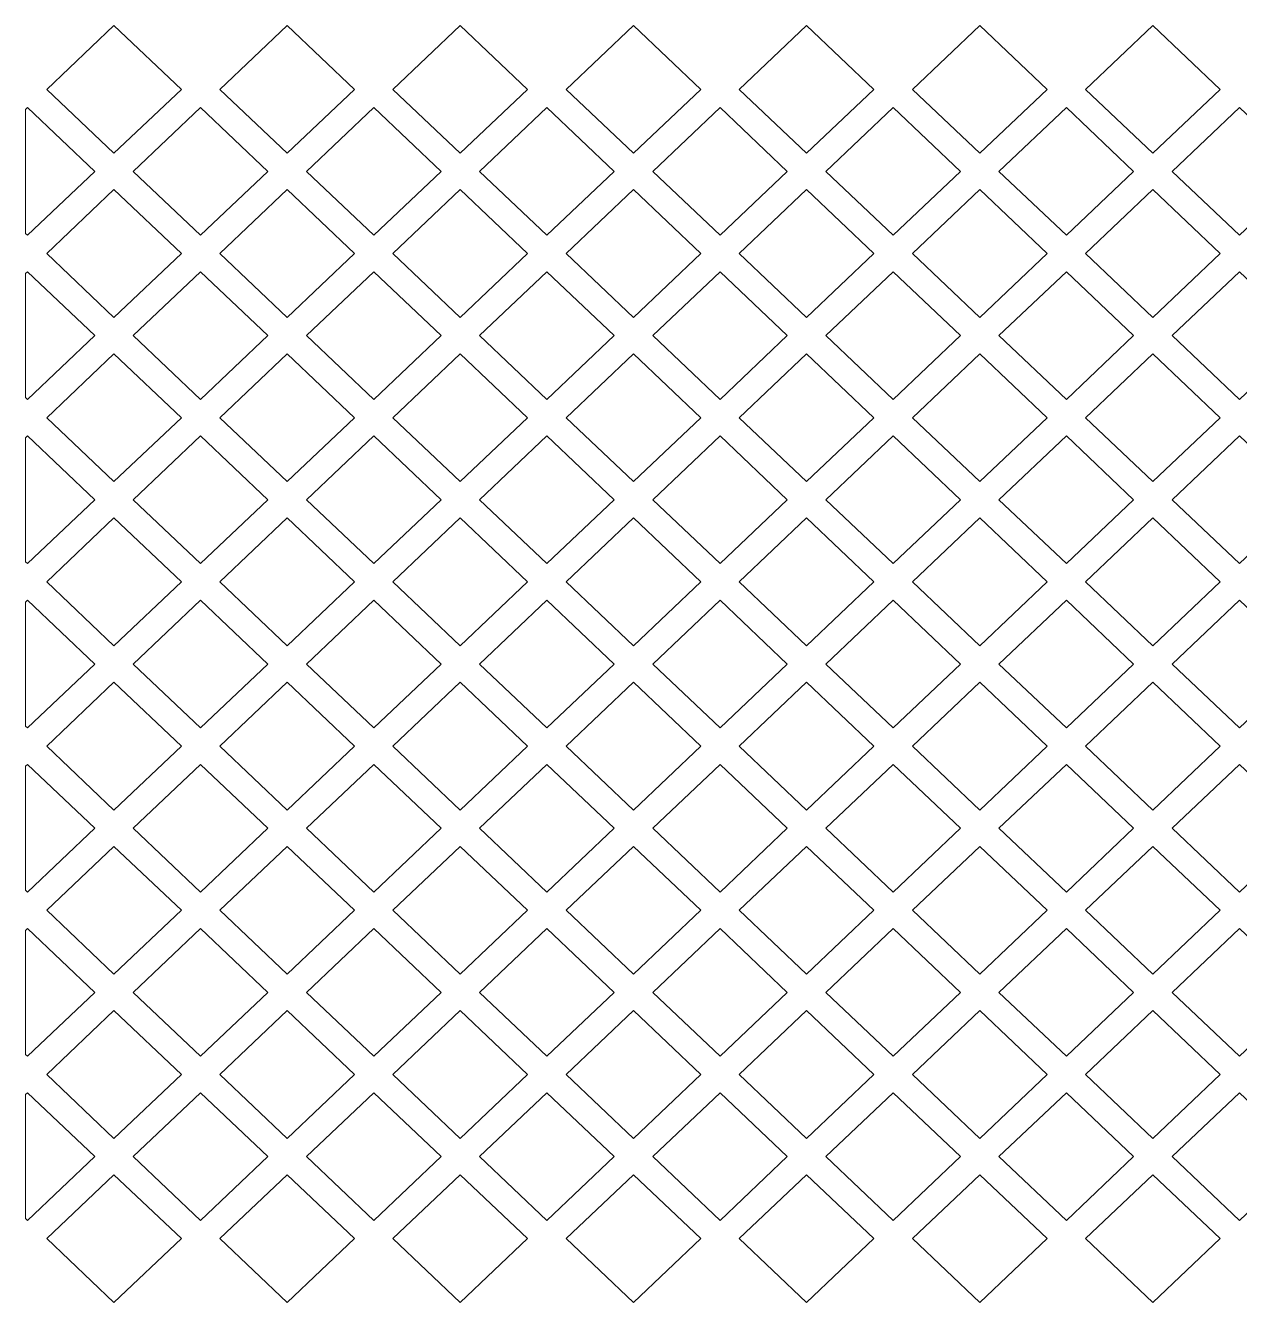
# Model space of a CAD drawing. Header units: millimetres. Extents: x -1200 to 1200, y -590 to 590.
# Drawn here: x -1200 to -78, y -590 to 590 of the extents above; entities that cross this region are included whole.
import ezdxf

# ---------------------------------------------------------------- set-up
doc = ezdxf.new("R2010")
doc.units = ezdxf.units.MM
doc.header["$MEASUREMENT"] = 0
doc.layers.add('Layer 1', color=7, linetype='Continuous')

msp = doc.modelspace()

# ---------------------------------------------------------------- linework, layer by layer
at = {"layer": 'Layer 1', "color": 250, "lineweight": 20}
for points, knots in [([(-1056.0213, 530.9659), (-1056.0213, 530.9659), (-1118.2781, 589.9734), (-1118.2781, 589.9734), (-1118.2781, 589.9734), (-1180.4905, 530.9659), (-1180.4905, 530.9659), (-1180.4905, 530.9659), (-1118.2781, 472.0331), (-1118.2781, 472.0331), (-1118.2781, 472.0331), (-1056.0213, 530.9659), (-1056.0213, 530.9659)], [0, 0, 0, 0, 0.25, 0.25, 0.25, 0.5, 0.5, 0.5, 0.75, 0.75, 0.75, 1, 1, 1, 1]), ([(-895.9894, 530.9659), (-895.9894, 530.9659), (-958.2018, 589.9734), (-958.2018, 589.9734), (-958.2018, 589.9734), (-1020.4586, 530.9659), (-1020.4586, 530.9659), (-1020.4586, 530.9659), (-958.2018, 472.0331), (-958.2018, 472.0331), (-958.2018, 472.0331), (-895.9894, 530.9659), (-895.9894, 530.9659)], [0, 0, 0, 0, 0.25, 0.25, 0.25, 0.5, 0.5, 0.5, 0.75, 0.75, 0.75, 1, 1, 1, 1]), ([(-735.9574, 530.9659), (-735.9574, 530.9659), (-798.1699, 472.0331), (-798.1699, 472.0331), (-798.1699, 472.0331), (-860.4268, 530.9659), (-860.4268, 530.9659), (-860.4268, 530.9659), (-798.1699, 589.9734), (-798.1699, 589.9734), (-798.1699, 589.9734), (-735.9574, 530.9659), (-735.9574, 530.9659)], [0, 0, 0, 0, 0.25, 0.25, 0.25, 0.5, 0.5, 0.5, 0.75, 0.75, 0.75, 1, 1, 1, 1]), ([(-575.8812, 530.9659), (-575.8812, 530.9659), (-638.138, 472.0331), (-638.138, 472.0331), (-638.138, 472.0331), (-700.3505, 530.9659), (-700.3505, 530.9659), (-700.3505, 530.9659), (-638.138, 589.9734), (-638.138, 589.9734), (-638.138, 589.9734), (-575.8812, 530.9659), (-575.8812, 530.9659)], [0, 0, 0, 0, 0.25, 0.25, 0.25, 0.5, 0.5, 0.5, 0.75, 0.75, 0.75, 1, 1, 1, 1]), ([(-415.8492, 530.9659), (-415.8492, 530.9659), (-478.0617, 589.9734), (-478.0617, 589.9734), (-478.0617, 589.9734), (-540.3186, 530.9659), (-540.3186, 530.9659), (-540.3186, 530.9659), (-478.0617, 472.0331), (-478.0617, 472.0331), (-478.0617, 472.0331), (-415.8492, 530.9659), (-415.8492, 530.9659)], [0, 0, 0, 0, 0.25, 0.25, 0.25, 0.5, 0.5, 0.5, 0.75, 0.75, 0.75, 1, 1, 1, 1]), ([(-255.8173, 530.9659), (-255.8173, 530.9659), (-318.0299, 589.9734), (-318.0299, 589.9734), (-318.0299, 589.9734), (-380.2866, 530.9659), (-380.2866, 530.9659), (-380.2866, 530.9659), (-318.0299, 472.0331), (-318.0299, 472.0331), (-318.0299, 472.0331), (-255.8173, 530.9659), (-255.8173, 530.9659)], [0, 0, 0, 0, 0.25, 0.25, 0.25, 0.5, 0.5, 0.5, 0.75, 0.75, 0.75, 1, 1, 1, 1]), ([(-95.741, 530.9659), (-95.741, 530.9659), (-157.9978, 472.0331), (-157.9978, 472.0331), (-157.9978, 472.0331), (-220.2103, 530.9659), (-220.2103, 530.9659), (-220.2103, 530.9659), (-157.9978, 589.9734), (-157.9978, 589.9734), (-157.9978, 589.9734), (-95.741, 530.9659), (-95.741, 530.9659)], [0, 0, 0, 0, 0.25, 0.25, 0.25, 0.5, 0.5, 0.5, 0.75, 0.75, 0.75, 1, 1, 1, 1]), ([(-1200.05, 397.8496), (-1200.05, 397.8496), (-1200.05, 512.4234), (-1200.05, 512.4234), (-1200.05, 512.4234), (-1198.2719, 514.1066), (-1198.2719, 514.1066), (-1198.2719, 514.1066), (-1136.0595, 455.1738), (-1136.0595, 455.1738), (-1136.0595, 455.1738), (-1198.2719, 396.1663), (-1198.2719, 396.1663), (-1198.2719, 396.1663), (-1200.05, 397.8496), (-1200.05, 397.8496)], [0, 0, 0, 0, 0.2, 0.2, 0.2, 0.4, 0.4, 0.4, 0.6, 0.6, 0.6, 0.8, 0.8, 0.8, 1, 1, 1, 1]), ([(-975.9832, 455.1738), (-975.9832, 455.1738), (-1038.2399, 514.1066), (-1038.2399, 514.1066), (-1038.2399, 514.1066), (-1100.4968, 455.1738), (-1100.4968, 455.1738), (-1100.4968, 455.1738), (-1038.2399, 396.1663), (-1038.2399, 396.1663), (-1038.2399, 396.1663), (-975.9832, 455.1738), (-975.9832, 455.1738)], [0, 0, 0, 0, 0.25, 0.25, 0.25, 0.5, 0.5, 0.5, 0.75, 0.75, 0.75, 1, 1, 1, 1]), ([(-815.9512, 455.1738), (-815.9512, 455.1738), (-878.208, 396.1663), (-878.208, 396.1663), (-878.208, 396.1663), (-940.4205, 455.1738), (-940.4205, 455.1738), (-940.4205, 455.1738), (-878.208, 514.1066), (-878.208, 514.1066), (-878.208, 514.1066), (-815.9512, 455.1738), (-815.9512, 455.1738)], [0, 0, 0, 0, 0.25, 0.25, 0.25, 0.5, 0.5, 0.5, 0.75, 0.75, 0.75, 1, 1, 1, 1]), ([(-655.9192, 455.1738), (-655.9192, 455.1738), (-718.1317, 396.1663), (-718.1317, 396.1663), (-718.1317, 396.1663), (-780.3886, 455.1738), (-780.3886, 455.1738), (-780.3886, 455.1738), (-718.1317, 514.1066), (-718.1317, 514.1066), (-718.1317, 514.1066), (-655.9192, 455.1738), (-655.9192, 455.1738)], [0, 0, 0, 0, 0.25, 0.25, 0.25, 0.5, 0.5, 0.5, 0.75, 0.75, 0.75, 1, 1, 1, 1]), ([(-495.8874, 455.1738), (-495.8874, 455.1738), (-558.0999, 514.1066), (-558.0999, 514.1066), (-558.0999, 514.1066), (-620.3567, 455.1738), (-620.3567, 455.1738), (-620.3567, 455.1738), (-558.0999, 396.1663), (-558.0999, 396.1663), (-558.0999, 396.1663), (-495.8874, 455.1738), (-495.8874, 455.1738)], [0, 0, 0, 0, 0.25, 0.25, 0.25, 0.5, 0.5, 0.5, 0.75, 0.75, 0.75, 1, 1, 1, 1]), ([(-335.8111, 455.1738), (-335.8111, 455.1738), (-398.0679, 514.1066), (-398.0679, 514.1066), (-398.0679, 514.1066), (-460.2804, 455.1738), (-460.2804, 455.1738), (-460.2804, 455.1738), (-398.0679, 396.1663), (-398.0679, 396.1663), (-398.0679, 396.1663), (-335.8111, 455.1738), (-335.8111, 455.1738)], [0, 0, 0, 0, 0.25, 0.25, 0.25, 0.5, 0.5, 0.5, 0.75, 0.75, 0.75, 1, 1, 1, 1]), ([(-175.7792, 455.1738), (-175.7792, 455.1738), (-237.9917, 514.1066), (-237.9917, 514.1066), (-237.9917, 514.1066), (-300.2485, 455.1738), (-300.2485, 455.1738), (-300.2485, 455.1738), (-237.9917, 396.1663), (-237.9917, 396.1663), (-237.9917, 396.1663), (-175.7792, 455.1738), (-175.7792, 455.1738)], [0, 0, 0, 0, 0.25, 0.25, 0.25, 0.5, 0.5, 0.5, 0.75, 0.75, 0.75, 1, 1, 1, 1]), ([(-15.7029, 455.1738), (-15.7029, 455.1738), (-77.9598, 514.1066), (-77.9598, 514.1066), (-77.9598, 514.1066), (-140.2164, 455.1738), (-140.2164, 455.1738), (-140.2164, 455.1738), (-77.9598, 396.1663), (-77.9598, 396.1663), (-77.9598, 396.1663), (-15.7029, 455.1738), (-15.7029, 455.1738)], [0, 0, 0, 0, 0.25, 0.25, 0.25, 0.5, 0.5, 0.5, 0.75, 0.75, 0.75, 1, 1, 1, 1]), ([(-1056.0213, 379.3071), (-1056.0213, 379.3071), (-1118.2781, 438.3146), (-1118.2781, 438.3146), (-1118.2781, 438.3146), (-1180.4905, 379.3071), (-1180.4905, 379.3071), (-1180.4905, 379.3071), (-1118.2781, 320.2996), (-1118.2781, 320.2996), (-1118.2781, 320.2996), (-1056.0213, 379.3071), (-1056.0213, 379.3071)], [0, 0, 0, 0, 0.25, 0.25, 0.25, 0.5, 0.5, 0.5, 0.75, 0.75, 0.75, 1, 1, 1, 1]), ([(-895.9894, 379.3071), (-895.9894, 379.3071), (-958.2018, 320.2996), (-958.2018, 320.2996), (-958.2018, 320.2996), (-1020.4586, 379.3071), (-1020.4586, 379.3071), (-1020.4586, 379.3071), (-958.2018, 438.3146), (-958.2018, 438.3146), (-958.2018, 438.3146), (-895.9894, 379.3071), (-895.9894, 379.3071)], [0, 0, 0, 0, 0.25, 0.25, 0.25, 0.5, 0.5, 0.5, 0.75, 0.75, 0.75, 1, 1, 1, 1]), ([(-735.9574, 379.3071), (-735.9574, 379.3071), (-798.1699, 320.2996), (-798.1699, 320.2996), (-798.1699, 320.2996), (-860.4268, 379.3071), (-860.4268, 379.3071), (-860.4268, 379.3071), (-798.1699, 438.3146), (-798.1699, 438.3146), (-798.1699, 438.3146), (-735.9574, 379.3071), (-735.9574, 379.3071)], [0, 0, 0, 0, 0.25, 0.25, 0.25, 0.5, 0.5, 0.5, 0.75, 0.75, 0.75, 1, 1, 1, 1]), ([(-575.8812, 379.3071), (-575.8812, 379.3071), (-638.138, 438.3146), (-638.138, 438.3146), (-638.138, 438.3146), (-700.3505, 379.3071), (-700.3505, 379.3071), (-700.3505, 379.3071), (-638.138, 320.2996), (-638.138, 320.2996), (-638.138, 320.2996), (-575.8812, 379.3071), (-575.8812, 379.3071)], [0, 0, 0, 0, 0.25, 0.25, 0.25, 0.5, 0.5, 0.5, 0.75, 0.75, 0.75, 1, 1, 1, 1]), ([(-415.8492, 379.3071), (-415.8492, 379.3071), (-478.0617, 320.2996), (-478.0617, 320.2996), (-478.0617, 320.2996), (-540.3186, 379.3071), (-540.3186, 379.3071), (-540.3186, 379.3071), (-478.0617, 438.3146), (-478.0617, 438.3146), (-478.0617, 438.3146), (-415.8492, 379.3071), (-415.8492, 379.3071)], [0, 0, 0, 0, 0.25, 0.25, 0.25, 0.5, 0.5, 0.5, 0.75, 0.75, 0.75, 1, 1, 1, 1]), ([(-255.8173, 379.3071), (-255.8173, 379.3071), (-318.0299, 438.3146), (-318.0299, 438.3146), (-318.0299, 438.3146), (-380.2866, 379.3071), (-380.2866, 379.3071), (-380.2866, 379.3071), (-318.0299, 320.2996), (-318.0299, 320.2996), (-318.0299, 320.2996), (-255.8173, 379.3071), (-255.8173, 379.3071)], [0, 0, 0, 0, 0.25, 0.25, 0.25, 0.5, 0.5, 0.5, 0.75, 0.75, 0.75, 1, 1, 1, 1]), ([(-95.741, 379.3071), (-95.741, 379.3071), (-157.9978, 320.2996), (-157.9978, 320.2996), (-157.9978, 320.2996), (-220.2103, 379.3071), (-220.2103, 379.3071), (-220.2103, 379.3071), (-157.9978, 438.3146), (-157.9978, 438.3146), (-157.9978, 438.3146), (-95.741, 379.3071), (-95.741, 379.3071)], [0, 0, 0, 0, 0.25, 0.25, 0.25, 0.5, 0.5, 0.5, 0.75, 0.75, 0.75, 1, 1, 1, 1]), ([(-1200.05, 246.1204), (-1200.05, 246.1204), (-1200.05, 360.7647), (-1200.05, 360.7647), (-1200.05, 360.7647), (-1198.2719, 362.4478), (-1198.2719, 362.4478), (-1198.2719, 362.4478), (-1136.0595, 303.4405), (-1136.0595, 303.4405), (-1136.0595, 303.4405), (-1198.2719, 244.4331), (-1198.2719, 244.4331), (-1198.2719, 244.4331), (-1200.05, 246.1204), (-1200.05, 246.1204)], [0, 0, 0, 0, 0.2, 0.2, 0.2, 0.4, 0.4, 0.4, 0.6, 0.6, 0.6, 0.8, 0.8, 0.8, 1, 1, 1, 1]), ([(-975.9832, 303.4405), (-975.9832, 303.4405), (-1038.2399, 244.4331), (-1038.2399, 244.4331), (-1038.2399, 244.4331), (-1100.4968, 303.4405), (-1100.4968, 303.4405), (-1100.4968, 303.4405), (-1038.2399, 362.4478), (-1038.2399, 362.4478), (-1038.2399, 362.4478), (-975.9832, 303.4405), (-975.9832, 303.4405)], [0, 0, 0, 0, 0.25, 0.25, 0.25, 0.5, 0.5, 0.5, 0.75, 0.75, 0.75, 1, 1, 1, 1]), ([(-815.9512, 303.4405), (-815.9512, 303.4405), (-878.208, 362.4478), (-878.208, 362.4478), (-878.208, 362.4478), (-940.4205, 303.4405), (-940.4205, 303.4405), (-940.4205, 303.4405), (-878.208, 244.4331), (-878.208, 244.4331), (-878.208, 244.4331), (-815.9512, 303.4405), (-815.9512, 303.4405)], [0, 0, 0, 0, 0.25, 0.25, 0.25, 0.5, 0.5, 0.5, 0.75, 0.75, 0.75, 1, 1, 1, 1]), ([(-655.9192, 303.4405), (-655.9192, 303.4405), (-718.1317, 362.4478), (-718.1317, 362.4478), (-718.1317, 362.4478), (-780.3886, 303.4405), (-780.3886, 303.4405), (-780.3886, 303.4405), (-718.1317, 244.4331), (-718.1317, 244.4331), (-718.1317, 244.4331), (-655.9192, 303.4405), (-655.9192, 303.4405)], [0, 0, 0, 0, 0.25, 0.25, 0.25, 0.5, 0.5, 0.5, 0.75, 0.75, 0.75, 1, 1, 1, 1]), ([(-495.8874, 303.4405), (-495.8874, 303.4405), (-558.0999, 244.4331), (-558.0999, 244.4331), (-558.0999, 244.4331), (-620.3567, 303.4405), (-620.3567, 303.4405), (-620.3567, 303.4405), (-558.0999, 362.4478), (-558.0999, 362.4478), (-558.0999, 362.4478), (-495.8874, 303.4405), (-495.8874, 303.4405)], [0, 0, 0, 0, 0.25, 0.25, 0.25, 0.5, 0.5, 0.5, 0.75, 0.75, 0.75, 1, 1, 1, 1]), ([(-335.8111, 303.4405), (-335.8111, 303.4405), (-398.0679, 244.4331), (-398.0679, 244.4331), (-398.0679, 244.4331), (-460.2804, 303.4405), (-460.2804, 303.4405), (-460.2804, 303.4405), (-398.0679, 362.4478), (-398.0679, 362.4478), (-398.0679, 362.4478), (-335.8111, 303.4405), (-335.8111, 303.4405)], [0, 0, 0, 0, 0.25, 0.25, 0.25, 0.5, 0.5, 0.5, 0.75, 0.75, 0.75, 1, 1, 1, 1]), ([(-175.7792, 303.4405), (-175.7792, 303.4405), (-237.9917, 362.4478), (-237.9917, 362.4478), (-237.9917, 362.4478), (-300.2485, 303.4405), (-300.2485, 303.4405), (-300.2485, 303.4405), (-237.9917, 244.4331), (-237.9917, 244.4331), (-237.9917, 244.4331), (-175.7792, 303.4405), (-175.7792, 303.4405)], [0, 0, 0, 0, 0.25, 0.25, 0.25, 0.5, 0.5, 0.5, 0.75, 0.75, 0.75, 1, 1, 1, 1]), ([(-15.7029, 303.4405), (-15.7029, 303.4405), (-77.9598, 244.4331), (-77.9598, 244.4331), (-77.9598, 244.4331), (-140.2164, 303.4405), (-140.2164, 303.4405), (-140.2164, 303.4405), (-77.9598, 362.4478), (-77.9598, 362.4478), (-77.9598, 362.4478), (-15.7029, 303.4405), (-15.7029, 303.4405)], [0, 0, 0, 0, 0.25, 0.25, 0.25, 0.5, 0.5, 0.5, 0.75, 0.75, 0.75, 1, 1, 1, 1]), ([(-1056.0213, 227.5738), (-1056.0213, 227.5738), (-1118.2781, 168.6409), (-1118.2781, 168.6409), (-1118.2781, 168.6409), (-1180.4905, 227.5738), (-1180.4905, 227.5738), (-1180.4905, 227.5738), (-1118.2781, 286.5811), (-1118.2781, 286.5811), (-1118.2781, 286.5811), (-1056.0213, 227.5738), (-1056.0213, 227.5738)], [0, 0, 0, 0, 0.25, 0.25, 0.25, 0.5, 0.5, 0.5, 0.75, 0.75, 0.75, 1, 1, 1, 1]), ([(-895.9894, 227.5738), (-895.9894, 227.5738), (-958.2018, 168.6409), (-958.2018, 168.6409), (-958.2018, 168.6409), (-1020.4586, 227.5738), (-1020.4586, 227.5738), (-1020.4586, 227.5738), (-958.2018, 286.5811), (-958.2018, 286.5811), (-958.2018, 286.5811), (-895.9894, 227.5738), (-895.9894, 227.5738)], [0, 0, 0, 0, 0.25, 0.25, 0.25, 0.5, 0.5, 0.5, 0.75, 0.75, 0.75, 1, 1, 1, 1]), ([(-735.9574, 227.5738), (-735.9574, 227.5738), (-798.1699, 286.5811), (-798.1699, 286.5811), (-798.1699, 286.5811), (-860.4268, 227.5738), (-860.4268, 227.5738), (-860.4268, 227.5738), (-798.1699, 168.6409), (-798.1699, 168.6409), (-798.1699, 168.6409), (-735.9574, 227.5738), (-735.9574, 227.5738)], [0, 0, 0, 0, 0.25, 0.25, 0.25, 0.5, 0.5, 0.5, 0.75, 0.75, 0.75, 1, 1, 1, 1]), ([(-575.8812, 227.5738), (-575.8812, 227.5738), (-638.138, 286.5811), (-638.138, 286.5811), (-638.138, 286.5811), (-700.3505, 227.5738), (-700.3505, 227.5738), (-700.3505, 227.5738), (-638.138, 168.6409), (-638.138, 168.6409), (-638.138, 168.6409), (-575.8812, 227.5738), (-575.8812, 227.5738)], [0, 0, 0, 0, 0.25, 0.25, 0.25, 0.5, 0.5, 0.5, 0.75, 0.75, 0.75, 1, 1, 1, 1]), ([(-415.8492, 227.5738), (-415.8492, 227.5738), (-478.0617, 286.5811), (-478.0617, 286.5811), (-478.0617, 286.5811), (-540.3186, 227.5738), (-540.3186, 227.5738), (-540.3186, 227.5738), (-478.0617, 168.6409), (-478.0617, 168.6409), (-478.0617, 168.6409), (-415.8492, 227.5738), (-415.8492, 227.5738)], [0, 0, 0, 0, 0.25, 0.25, 0.25, 0.5, 0.5, 0.5, 0.75, 0.75, 0.75, 1, 1, 1, 1]), ([(-255.8173, 227.5738), (-255.8173, 227.5738), (-318.0299, 168.6409), (-318.0299, 168.6409), (-318.0299, 168.6409), (-380.2866, 227.5738), (-380.2866, 227.5738), (-380.2866, 227.5738), (-318.0299, 286.5811), (-318.0299, 286.5811), (-318.0299, 286.5811), (-255.8173, 227.5738), (-255.8173, 227.5738)], [0, 0, 0, 0, 0.25, 0.25, 0.25, 0.5, 0.5, 0.5, 0.75, 0.75, 0.75, 1, 1, 1, 1]), ([(-95.741, 227.5738), (-95.741, 227.5738), (-157.9978, 168.6409), (-157.9978, 168.6409), (-157.9978, 168.6409), (-220.2103, 227.5738), (-220.2103, 227.5738), (-220.2103, 227.5738), (-157.9978, 286.5811), (-157.9978, 286.5811), (-157.9978, 286.5811), (-95.741, 227.5738), (-95.741, 227.5738)], [0, 0, 0, 0, 0.25, 0.25, 0.25, 0.5, 0.5, 0.5, 0.75, 0.75, 0.75, 1, 1, 1, 1]), ([(-1200.05, 94.4576), (-1200.05, 94.4576), (-1200.05, 209.0313), (-1200.05, 209.0313), (-1200.05, 209.0313), (-1198.2719, 210.7144), (-1198.2719, 210.7144), (-1198.2719, 210.7144), (-1136.0595, 151.7817), (-1136.0595, 151.7817), (-1136.0595, 151.7817), (-1198.2719, 92.7744), (-1198.2719, 92.7744), (-1198.2719, 92.7744), (-1200.05, 94.4576), (-1200.05, 94.4576)], [0, 0, 0, 0, 0.2, 0.2, 0.2, 0.4, 0.4, 0.4, 0.6, 0.6, 0.6, 0.8, 0.8, 0.8, 1, 1, 1, 1]), ([(-975.9832, 151.7817), (-975.9832, 151.7817), (-1038.2399, 210.7144), (-1038.2399, 210.7144), (-1038.2399, 210.7144), (-1100.4968, 151.7817), (-1100.4968, 151.7817), (-1100.4968, 151.7817), (-1038.2399, 92.7744), (-1038.2399, 92.7744), (-1038.2399, 92.7744), (-975.9832, 151.7817), (-975.9832, 151.7817)], [0, 0, 0, 0, 0.25, 0.25, 0.25, 0.5, 0.5, 0.5, 0.75, 0.75, 0.75, 1, 1, 1, 1]), ([(-815.9512, 151.7817), (-815.9512, 151.7817), (-878.208, 210.7144), (-878.208, 210.7144), (-878.208, 210.7144), (-940.4205, 151.7817), (-940.4205, 151.7817), (-940.4205, 151.7817), (-878.208, 92.7744), (-878.208, 92.7744), (-878.208, 92.7744), (-815.9512, 151.7817), (-815.9512, 151.7817)], [0, 0, 0, 0, 0.25, 0.25, 0.25, 0.5, 0.5, 0.5, 0.75, 0.75, 0.75, 1, 1, 1, 1]), ([(-655.9192, 151.7817), (-655.9192, 151.7817), (-718.1317, 210.7144), (-718.1317, 210.7144), (-718.1317, 210.7144), (-780.3886, 151.7817), (-780.3886, 151.7817), (-780.3886, 151.7817), (-718.1317, 92.7744), (-718.1317, 92.7744), (-718.1317, 92.7744), (-655.9192, 151.7817), (-655.9192, 151.7817)], [0, 0, 0, 0, 0.25, 0.25, 0.25, 0.5, 0.5, 0.5, 0.75, 0.75, 0.75, 1, 1, 1, 1]), ([(-495.8874, 151.7817), (-495.8874, 151.7817), (-558.0999, 210.7144), (-558.0999, 210.7144), (-558.0999, 210.7144), (-620.3567, 151.7817), (-620.3567, 151.7817), (-620.3567, 151.7817), (-558.0999, 92.7744), (-558.0999, 92.7744), (-558.0999, 92.7744), (-495.8874, 151.7817), (-495.8874, 151.7817)], [0, 0, 0, 0, 0.25, 0.25, 0.25, 0.5, 0.5, 0.5, 0.75, 0.75, 0.75, 1, 1, 1, 1]), ([(-335.8111, 151.7817), (-335.8111, 151.7817), (-398.0679, 210.7144), (-398.0679, 210.7144), (-398.0679, 210.7144), (-460.2804, 151.7817), (-460.2804, 151.7817), (-460.2804, 151.7817), (-398.0679, 92.7744), (-398.0679, 92.7744), (-398.0679, 92.7744), (-335.8111, 151.7817), (-335.8111, 151.7817)], [0, 0, 0, 0, 0.25, 0.25, 0.25, 0.5, 0.5, 0.5, 0.75, 0.75, 0.75, 1, 1, 1, 1]), ([(-175.7792, 151.7817), (-175.7792, 151.7817), (-237.9917, 210.7144), (-237.9917, 210.7144), (-237.9917, 210.7144), (-300.2485, 151.7817), (-300.2485, 151.7817), (-300.2485, 151.7817), (-237.9917, 92.7744), (-237.9917, 92.7744), (-237.9917, 92.7744), (-175.7792, 151.7817), (-175.7792, 151.7817)], [0, 0, 0, 0, 0.25, 0.25, 0.25, 0.5, 0.5, 0.5, 0.75, 0.75, 0.75, 1, 1, 1, 1]), ([(-15.7029, 151.7817), (-15.7029, 151.7817), (-77.9598, 210.7144), (-77.9598, 210.7144), (-77.9598, 210.7144), (-140.2164, 151.7817), (-140.2164, 151.7817), (-140.2164, 151.7817), (-77.9598, 92.7744), (-77.9598, 92.7744), (-77.9598, 92.7744), (-15.7029, 151.7817), (-15.7029, 151.7817)], [0, 0, 0, 0, 0.25, 0.25, 0.25, 0.5, 0.5, 0.5, 0.75, 0.75, 0.75, 1, 1, 1, 1]), ([(-1056.0213, 75.7649), (-1056.0213, 75.7649), (-1118.2781, 16.7575), (-1118.2781, 16.7575), (-1118.2781, 16.7575), (-1180.4905, 75.7649), (-1180.4905, 75.7649), (-1180.4905, 75.7649), (-1180.4117, 75.84), (-1180.4117, 75.84), (-1180.4117, 75.84), (-1180.4905, 75.915), (-1180.4905, 75.915), (-1180.4905, 75.915), (-1118.2781, 134.9224), (-1118.2781, 134.9224), (-1118.2781, 134.9224), (-1056.0213, 75.915), (-1056.0213, 75.915), (-1056.0213, 75.915), (-1056.1005, 75.84), (-1056.1005, 75.84), (-1056.1005, 75.84), (-1056.0213, 75.7649), (-1056.0213, 75.7649)], [0, 0, 0, 0, 0.125, 0.125, 0.125, 0.25, 0.25, 0.25, 0.375, 0.375, 0.375, 0.5, 0.5, 0.5, 0.625, 0.625, 0.625, 0.75, 0.75, 0.75, 0.875, 0.875, 0.875, 1, 1, 1, 1]), ([(-895.9894, 75.7649), (-895.9894, 75.7649), (-896.0683, 75.84), (-896.0683, 75.84), (-896.0683, 75.84), (-895.9894, 75.915), (-895.9894, 75.915), (-895.9894, 75.915), (-958.2018, 134.9224), (-958.2018, 134.9224), (-958.2018, 134.9224), (-1020.4586, 75.915), (-1020.4586, 75.915), (-1020.4586, 75.915), (-1020.3798, 75.84), (-1020.3798, 75.84), (-1020.3798, 75.84), (-1020.4586, 75.7649), (-1020.4586, 75.7649), (-1020.4586, 75.7649), (-958.2018, 16.7575), (-958.2018, 16.7575), (-958.2018, 16.7575), (-895.9894, 75.7649), (-895.9894, 75.7649)], [0, 0, 0, 0, 0.125, 0.125, 0.125, 0.25, 0.25, 0.25, 0.375, 0.375, 0.375, 0.5, 0.5, 0.5, 0.625, 0.625, 0.625, 0.75, 0.75, 0.75, 0.875, 0.875, 0.875, 1, 1, 1, 1]), ([(-735.9574, 75.7649), (-735.9574, 75.7649), (-798.1699, 16.7575), (-798.1699, 16.7575), (-798.1699, 16.7575), (-860.4268, 75.7649), (-860.4268, 75.7649), (-860.4268, 75.7649), (-860.3474, 75.84), (-860.3474, 75.84), (-860.3474, 75.84), (-860.4268, 75.915), (-860.4268, 75.915), (-860.4268, 75.915), (-798.1699, 134.9224), (-798.1699, 134.9224), (-798.1699, 134.9224), (-735.9574, 75.915), (-735.9574, 75.915), (-735.9574, 75.915), (-736.0363, 75.84), (-736.0363, 75.84), (-736.0363, 75.84), (-735.9574, 75.7649), (-735.9574, 75.7649)], [0, 0, 0, 0, 0.125, 0.125, 0.125, 0.25, 0.25, 0.25, 0.375, 0.375, 0.375, 0.5, 0.5, 0.5, 0.625, 0.625, 0.625, 0.75, 0.75, 0.75, 0.875, 0.875, 0.875, 1, 1, 1, 1]), ([(-575.8812, 75.7649), (-575.8812, 75.7649), (-575.9605, 75.84), (-575.9605, 75.84), (-575.9605, 75.84), (-575.8812, 75.915), (-575.8812, 75.915), (-575.8812, 75.915), (-638.138, 134.9224), (-638.138, 134.9224), (-638.138, 134.9224), (-700.3505, 75.915), (-700.3505, 75.915), (-700.3505, 75.915), (-700.2716, 75.84), (-700.2716, 75.84), (-700.2716, 75.84), (-700.3505, 75.7649), (-700.3505, 75.7649), (-700.3505, 75.7649), (-638.138, 16.7575), (-638.138, 16.7575), (-638.138, 16.7575), (-575.8812, 75.7649), (-575.8812, 75.7649)], [0, 0, 0, 0, 0.125, 0.125, 0.125, 0.25, 0.25, 0.25, 0.375, 0.375, 0.375, 0.5, 0.5, 0.5, 0.625, 0.625, 0.625, 0.75, 0.75, 0.75, 0.875, 0.875, 0.875, 1, 1, 1, 1]), ([(-415.8492, 75.7649), (-415.8492, 75.7649), (-415.928, 75.84), (-415.928, 75.84), (-415.928, 75.84), (-415.8492, 75.915), (-415.8492, 75.915), (-415.8492, 75.915), (-478.0617, 134.9224), (-478.0617, 134.9224), (-478.0617, 134.9224), (-540.3186, 75.915), (-540.3186, 75.915), (-540.3186, 75.915), (-540.2396, 75.84), (-540.2396, 75.84), (-540.2396, 75.84), (-540.3186, 75.7649), (-540.3186, 75.7649), (-540.3186, 75.7649), (-478.0617, 16.7575), (-478.0617, 16.7575), (-478.0617, 16.7575), (-415.8492, 75.7649), (-415.8492, 75.7649)], [0, 0, 0, 0, 0.125, 0.125, 0.125, 0.25, 0.25, 0.25, 0.375, 0.375, 0.375, 0.5, 0.5, 0.5, 0.625, 0.625, 0.625, 0.75, 0.75, 0.75, 0.875, 0.875, 0.875, 1, 1, 1, 1]), ([(-255.8173, 75.7649), (-255.8173, 75.7649), (-255.8961, 75.84), (-255.8961, 75.84), (-255.8961, 75.84), (-255.8173, 75.915), (-255.8173, 75.915), (-255.8173, 75.915), (-318.0299, 134.9224), (-318.0299, 134.9224), (-318.0299, 134.9224), (-380.2866, 75.915), (-380.2866, 75.915), (-380.2866, 75.915), (-380.2073, 75.84), (-380.2073, 75.84), (-380.2073, 75.84), (-380.2866, 75.7649), (-380.2866, 75.7649), (-380.2866, 75.7649), (-318.0299, 16.7575), (-318.0299, 16.7575), (-318.0299, 16.7575), (-255.8173, 75.7649), (-255.8173, 75.7649)], [0, 0, 0, 0, 0.125, 0.125, 0.125, 0.25, 0.25, 0.25, 0.375, 0.375, 0.375, 0.5, 0.5, 0.5, 0.625, 0.625, 0.625, 0.75, 0.75, 0.75, 0.875, 0.875, 0.875, 1, 1, 1, 1]), ([(-95.741, 75.7649), (-95.741, 75.7649), (-95.8203, 75.84), (-95.8203, 75.84), (-95.8203, 75.84), (-95.741, 75.915), (-95.741, 75.915), (-95.741, 75.915), (-157.9978, 134.9224), (-157.9978, 134.9224), (-157.9978, 134.9224), (-220.2103, 75.915), (-220.2103, 75.915), (-220.2103, 75.915), (-220.1314, 75.84), (-220.1314, 75.84), (-220.1314, 75.84), (-220.2103, 75.7649), (-220.2103, 75.7649), (-220.2103, 75.7649), (-157.9978, 16.7575), (-157.9978, 16.7575), (-157.9978, 16.7575), (-95.741, 75.7649), (-95.741, 75.7649)], [0, 0, 0, 0, 0.125, 0.125, 0.125, 0.25, 0.25, 0.25, 0.375, 0.375, 0.375, 0.5, 0.5, 0.5, 0.625, 0.625, 0.625, 0.75, 0.75, 0.75, 0.875, 0.875, 0.875, 1, 1, 1, 1]), ([(-1200.05, -57.426), (-1200.05, -57.426), (-1200.05, 57.2224), (-1200.05, 57.2224), (-1200.05, 57.2224), (-1198.2719, 58.9055), (-1198.2719, 58.9055), (-1198.2719, 58.9055), (-1136.0595, -0.1018), (-1136.0595, -0.1018), (-1136.0595, -0.1018), (-1198.2719, -59.1093), (-1198.2719, -59.1093), (-1198.2719, -59.1093), (-1200.05, -57.426), (-1200.05, -57.426)], [0, 0, 0, 0, 0.2, 0.2, 0.2, 0.4, 0.4, 0.4, 0.6, 0.6, 0.6, 0.8, 0.8, 0.8, 1, 1, 1, 1]), ([(-975.9832, -0.1018), (-975.9832, -0.1018), (-1038.2399, -59.1093), (-1038.2399, -59.1093), (-1038.2399, -59.1093), (-1100.4968, -0.1018), (-1100.4968, -0.1018), (-1100.4968, -0.1018), (-1038.2399, 58.9055), (-1038.2399, 58.9055), (-1038.2399, 58.9055), (-975.9832, -0.1018), (-975.9832, -0.1018)], [0, 0, 0, 0, 0.25, 0.25, 0.25, 0.5, 0.5, 0.5, 0.75, 0.75, 0.75, 1, 1, 1, 1]), ([(-815.9512, -0.1018), (-815.9512, -0.1018), (-878.208, 58.9055), (-878.208, 58.9055), (-878.208, 58.9055), (-940.4205, -0.1018), (-940.4205, -0.1018), (-940.4205, -0.1018), (-878.208, -59.1093), (-878.208, -59.1093), (-878.208, -59.1093), (-815.9512, -0.1018), (-815.9512, -0.1018)], [0, 0, 0, 0, 0.25, 0.25, 0.25, 0.5, 0.5, 0.5, 0.75, 0.75, 0.75, 1, 1, 1, 1]), ([(-655.9192, -0.1018), (-655.9192, -0.1018), (-718.1317, 58.9055), (-718.1317, 58.9055), (-718.1317, 58.9055), (-780.3886, -0.1018), (-780.3886, -0.1018), (-780.3886, -0.1018), (-718.1317, -59.1093), (-718.1317, -59.1093), (-718.1317, -59.1093), (-655.9192, -0.1018), (-655.9192, -0.1018)], [0, 0, 0, 0, 0.25, 0.25, 0.25, 0.5, 0.5, 0.5, 0.75, 0.75, 0.75, 1, 1, 1, 1]), ([(-495.8874, -0.1018), (-495.8874, -0.1018), (-558.0999, 58.9055), (-558.0999, 58.9055), (-558.0999, 58.9055), (-620.3567, -0.1018), (-620.3567, -0.1018), (-620.3567, -0.1018), (-558.0999, -59.1093), (-558.0999, -59.1093), (-558.0999, -59.1093), (-495.8874, -0.1018), (-495.8874, -0.1018)], [0, 0, 0, 0, 0.25, 0.25, 0.25, 0.5, 0.5, 0.5, 0.75, 0.75, 0.75, 1, 1, 1, 1]), ([(-335.8111, -0.1018), (-335.8111, -0.1018), (-398.0679, 58.9055), (-398.0679, 58.9055), (-398.0679, 58.9055), (-460.2804, -0.1018), (-460.2804, -0.1018), (-460.2804, -0.1018), (-398.0679, -59.1093), (-398.0679, -59.1093), (-398.0679, -59.1093), (-335.8111, -0.1018), (-335.8111, -0.1018)], [0, 0, 0, 0, 0.25, 0.25, 0.25, 0.5, 0.5, 0.5, 0.75, 0.75, 0.75, 1, 1, 1, 1]), ([(-175.7792, -0.1018), (-175.7792, -0.1018), (-237.9917, 58.9055), (-237.9917, 58.9055), (-237.9917, 58.9055), (-300.2485, -0.1018), (-300.2485, -0.1018), (-300.2485, -0.1018), (-237.9917, -59.1093), (-237.9917, -59.1093), (-237.9917, -59.1093), (-175.7792, -0.1018), (-175.7792, -0.1018)], [0, 0, 0, 0, 0.25, 0.25, 0.25, 0.5, 0.5, 0.5, 0.75, 0.75, 0.75, 1, 1, 1, 1]), ([(-15.7029, -0.1018), (-15.7029, -0.1018), (-77.9598, 58.9055), (-77.9598, 58.9055), (-77.9598, 58.9055), (-140.2164, -0.1018), (-140.2164, -0.1018), (-140.2164, -0.1018), (-77.9598, -59.1093), (-77.9598, -59.1093), (-77.9598, -59.1093), (-15.7029, -0.1018), (-15.7029, -0.1018)], [0, 0, 0, 0, 0.25, 0.25, 0.25, 0.5, 0.5, 0.5, 0.75, 0.75, 0.75, 1, 1, 1, 1]), ([(-1056.0213, -75.9684), (-1056.0213, -75.9684), (-1118.2781, -134.976), (-1118.2781, -134.976), (-1118.2781, -134.976), (-1180.4905, -75.9684), (-1180.4905, -75.9684), (-1180.4905, -75.9684), (-1118.2781, -16.961), (-1118.2781, -16.961), (-1118.2781, -16.961), (-1056.0213, -75.9684), (-1056.0213, -75.9684)], [0, 0, 0, 0, 0.25, 0.25, 0.25, 0.5, 0.5, 0.5, 0.75, 0.75, 0.75, 1, 1, 1, 1]), ([(-895.9894, -75.9684), (-895.9894, -75.9684), (-958.2018, -16.961), (-958.2018, -16.961), (-958.2018, -16.961), (-1020.4586, -75.9684), (-1020.4586, -75.9684), (-1020.4586, -75.9684), (-958.2018, -134.976), (-958.2018, -134.976), (-958.2018, -134.976), (-895.9894, -75.9684), (-895.9894, -75.9684)], [0, 0, 0, 0, 0.25, 0.25, 0.25, 0.5, 0.5, 0.5, 0.75, 0.75, 0.75, 1, 1, 1, 1]), ([(-735.9574, -75.9684), (-735.9574, -75.9684), (-798.1699, -16.961), (-798.1699, -16.961), (-798.1699, -16.961), (-860.4268, -75.9684), (-860.4268, -75.9684), (-860.4268, -75.9684), (-798.1699, -134.976), (-798.1699, -134.976), (-798.1699, -134.976), (-735.9574, -75.9684), (-735.9574, -75.9684)], [0, 0, 0, 0, 0.25, 0.25, 0.25, 0.5, 0.5, 0.5, 0.75, 0.75, 0.75, 1, 1, 1, 1]), ([(-575.8812, -75.9684), (-575.8812, -75.9684), (-638.138, -134.976), (-638.138, -134.976), (-638.138, -134.976), (-700.3505, -75.9684), (-700.3505, -75.9684), (-700.3505, -75.9684), (-638.138, -16.961), (-638.138, -16.961), (-638.138, -16.961), (-575.8812, -75.9684), (-575.8812, -75.9684)], [0, 0, 0, 0, 0.25, 0.25, 0.25, 0.5, 0.5, 0.5, 0.75, 0.75, 0.75, 1, 1, 1, 1]), ([(-415.8492, -75.9684), (-415.8492, -75.9684), (-478.0617, -16.961), (-478.0617, -16.961), (-478.0617, -16.961), (-540.3186, -75.9684), (-540.3186, -75.9684), (-540.3186, -75.9684), (-478.0617, -134.976), (-478.0617, -134.976), (-478.0617, -134.976), (-415.8492, -75.9684), (-415.8492, -75.9684)], [0, 0, 0, 0, 0.25, 0.25, 0.25, 0.5, 0.5, 0.5, 0.75, 0.75, 0.75, 1, 1, 1, 1]), ([(-255.8173, -75.9684), (-255.8173, -75.9684), (-318.0299, -16.961), (-318.0299, -16.961), (-318.0299, -16.961), (-380.2866, -75.9684), (-380.2866, -75.9684), (-380.2866, -75.9684), (-318.0299, -134.976), (-318.0299, -134.976), (-318.0299, -134.976), (-255.8173, -75.9684), (-255.8173, -75.9684)], [0, 0, 0, 0, 0.25, 0.25, 0.25, 0.5, 0.5, 0.5, 0.75, 0.75, 0.75, 1, 1, 1, 1]), ([(-95.741, -75.9684), (-95.741, -75.9684), (-157.9978, -134.976), (-157.9978, -134.976), (-157.9978, -134.976), (-220.2103, -75.9684), (-220.2103, -75.9684), (-220.2103, -75.9684), (-157.9978, -16.961), (-157.9978, -16.961), (-157.9978, -16.961), (-95.741, -75.9684), (-95.741, -75.9684)], [0, 0, 0, 0, 0.25, 0.25, 0.25, 0.5, 0.5, 0.5, 0.75, 0.75, 0.75, 1, 1, 1, 1]), ([(-1200.05, -209.0847), (-1200.05, -209.0847), (-1200.05, -94.5109), (-1200.05, -94.5109), (-1200.05, -94.5109), (-1198.2719, -92.8277), (-1198.2719, -92.8277), (-1198.2719, -92.8277), (-1136.0595, -151.7606), (-1136.0595, -151.7606), (-1136.0595, -151.7606), (-1198.2719, -210.7679), (-1198.2719, -210.7679), (-1198.2719, -210.7679), (-1200.05, -209.0847), (-1200.05, -209.0847)], [0, 0, 0, 0, 0.2, 0.2, 0.2, 0.4, 0.4, 0.4, 0.6, 0.6, 0.6, 0.8, 0.8, 0.8, 1, 1, 1, 1]), ([(-975.9832, -151.7606), (-975.9832, -151.7606), (-1038.2399, -92.8277), (-1038.2399, -92.8277), (-1038.2399, -92.8277), (-1100.4968, -151.7606), (-1100.4968, -151.7606), (-1100.4968, -151.7606), (-1038.2399, -210.7679), (-1038.2399, -210.7679), (-1038.2399, -210.7679), (-975.9832, -151.7606), (-975.9832, -151.7606)], [0, 0, 0, 0, 0.25, 0.25, 0.25, 0.5, 0.5, 0.5, 0.75, 0.75, 0.75, 1, 1, 1, 1]), ([(-815.9512, -151.7606), (-815.9512, -151.7606), (-878.208, -92.8277), (-878.208, -92.8277), (-878.208, -92.8277), (-940.4205, -151.7606), (-940.4205, -151.7606), (-940.4205, -151.7606), (-878.208, -210.7679), (-878.208, -210.7679), (-878.208, -210.7679), (-815.9512, -151.7606), (-815.9512, -151.7606)], [0, 0, 0, 0, 0.25, 0.25, 0.25, 0.5, 0.5, 0.5, 0.75, 0.75, 0.75, 1, 1, 1, 1]), ([(-655.9192, -151.7606), (-655.9192, -151.7606), (-718.1317, -92.8277), (-718.1317, -92.8277), (-718.1317, -92.8277), (-780.3886, -151.7606), (-780.3886, -151.7606), (-780.3886, -151.7606), (-718.1317, -210.7679), (-718.1317, -210.7679), (-718.1317, -210.7679), (-655.9192, -151.7606), (-655.9192, -151.7606)], [0, 0, 0, 0, 0.25, 0.25, 0.25, 0.5, 0.5, 0.5, 0.75, 0.75, 0.75, 1, 1, 1, 1]), ([(-495.8874, -151.7606), (-495.8874, -151.7606), (-558.0999, -92.8277), (-558.0999, -92.8277), (-558.0999, -92.8277), (-620.3567, -151.7606), (-620.3567, -151.7606), (-620.3567, -151.7606), (-558.0999, -210.7679), (-558.0999, -210.7679), (-558.0999, -210.7679), (-495.8874, -151.7606), (-495.8874, -151.7606)], [0, 0, 0, 0, 0.25, 0.25, 0.25, 0.5, 0.5, 0.5, 0.75, 0.75, 0.75, 1, 1, 1, 1]), ([(-335.8111, -151.7606), (-335.8111, -151.7606), (-398.0679, -92.8277), (-398.0679, -92.8277), (-398.0679, -92.8277), (-460.2804, -151.7606), (-460.2804, -151.7606), (-460.2804, -151.7606), (-398.0679, -210.7679), (-398.0679, -210.7679), (-398.0679, -210.7679), (-335.8111, -151.7606), (-335.8111, -151.7606)], [0, 0, 0, 0, 0.25, 0.25, 0.25, 0.5, 0.5, 0.5, 0.75, 0.75, 0.75, 1, 1, 1, 1]), ([(-175.7792, -151.7606), (-175.7792, -151.7606), (-237.9917, -92.8277), (-237.9917, -92.8277), (-237.9917, -92.8277), (-300.2485, -151.7606), (-300.2485, -151.7606), (-300.2485, -151.7606), (-237.9917, -210.7679), (-237.9917, -210.7679), (-237.9917, -210.7679), (-175.7792, -151.7606), (-175.7792, -151.7606)], [0, 0, 0, 0, 0.25, 0.25, 0.25, 0.5, 0.5, 0.5, 0.75, 0.75, 0.75, 1, 1, 1, 1]), ([(-15.7029, -151.7606), (-15.7029, -151.7606), (-77.9598, -92.8277), (-77.9598, -92.8277), (-77.9598, -92.8277), (-140.2164, -151.7606), (-140.2164, -151.7606), (-140.2164, -151.7606), (-77.9598, -210.7679), (-77.9598, -210.7679), (-77.9598, -210.7679), (-15.7029, -151.7606), (-15.7029, -151.7606)], [0, 0, 0, 0, 0.25, 0.25, 0.25, 0.5, 0.5, 0.5, 0.75, 0.75, 0.75, 1, 1, 1, 1]), ([(-1056.0213, -227.6271), (-1056.0213, -227.6271), (-1118.2781, -168.6197), (-1118.2781, -168.6197), (-1118.2781, -168.6197), (-1180.4905, -227.6271), (-1180.4905, -227.6271), (-1180.4905, -227.6271), (-1118.2781, -286.6347), (-1118.2781, -286.6347), (-1118.2781, -286.6347), (-1056.0213, -227.6271), (-1056.0213, -227.6271)], [0, 0, 0, 0, 0.25, 0.25, 0.25, 0.5, 0.5, 0.5, 0.75, 0.75, 0.75, 1, 1, 1, 1]), ([(-895.9894, -227.6271), (-895.9894, -227.6271), (-958.2018, -168.6197), (-958.2018, -168.6197), (-958.2018, -168.6197), (-1020.4586, -227.6271), (-1020.4586, -227.6271), (-1020.4586, -227.6271), (-958.2018, -286.6347), (-958.2018, -286.6347), (-958.2018, -286.6347), (-895.9894, -227.6271), (-895.9894, -227.6271)], [0, 0, 0, 0, 0.25, 0.25, 0.25, 0.5, 0.5, 0.5, 0.75, 0.75, 0.75, 1, 1, 1, 1]), ([(-735.9574, -227.6271), (-735.9574, -227.6271), (-798.1699, -168.6197), (-798.1699, -168.6197), (-798.1699, -168.6197), (-860.4268, -227.6271), (-860.4268, -227.6271), (-860.4268, -227.6271), (-798.1699, -286.6347), (-798.1699, -286.6347), (-798.1699, -286.6347), (-735.9574, -227.6271), (-735.9574, -227.6271)], [0, 0, 0, 0, 0.25, 0.25, 0.25, 0.5, 0.5, 0.5, 0.75, 0.75, 0.75, 1, 1, 1, 1]), ([(-575.8812, -227.6271), (-575.8812, -227.6271), (-638.138, -168.6197), (-638.138, -168.6197), (-638.138, -168.6197), (-700.3505, -227.6271), (-700.3505, -227.6271), (-700.3505, -227.6271), (-638.138, -286.6347), (-638.138, -286.6347), (-638.138, -286.6347), (-575.8812, -227.6271), (-575.8812, -227.6271)], [0, 0, 0, 0, 0.25, 0.25, 0.25, 0.5, 0.5, 0.5, 0.75, 0.75, 0.75, 1, 1, 1, 1]), ([(-415.8492, -227.6271), (-415.8492, -227.6271), (-478.0617, -286.6347), (-478.0617, -286.6347), (-478.0617, -286.6347), (-540.3186, -227.6271), (-540.3186, -227.6271), (-540.3186, -227.6271), (-478.0617, -168.6197), (-478.0617, -168.6197), (-478.0617, -168.6197), (-415.8492, -227.6271), (-415.8492, -227.6271)], [0, 0, 0, 0, 0.25, 0.25, 0.25, 0.5, 0.5, 0.5, 0.75, 0.75, 0.75, 1, 1, 1, 1]), ([(-255.8173, -227.6271), (-255.8173, -227.6271), (-318.0299, -168.6197), (-318.0299, -168.6197), (-318.0299, -168.6197), (-380.2866, -227.6271), (-380.2866, -227.6271), (-380.2866, -227.6271), (-318.0299, -286.6347), (-318.0299, -286.6347), (-318.0299, -286.6347), (-255.8173, -227.6271), (-255.8173, -227.6271)], [0, 0, 0, 0, 0.25, 0.25, 0.25, 0.5, 0.5, 0.5, 0.75, 0.75, 0.75, 1, 1, 1, 1]), ([(-95.741, -227.6271), (-95.741, -227.6271), (-157.9978, -286.6347), (-157.9978, -286.6347), (-157.9978, -286.6347), (-220.2103, -227.6271), (-220.2103, -227.6271), (-220.2103, -227.6271), (-157.9978, -168.6197), (-157.9978, -168.6197), (-157.9978, -168.6197), (-95.741, -227.6271), (-95.741, -227.6271)], [0, 0, 0, 0, 0.25, 0.25, 0.25, 0.5, 0.5, 0.5, 0.75, 0.75, 0.75, 1, 1, 1, 1]), ([(-1200.05, -360.818), (-1200.05, -360.818), (-1200.05, -246.1697), (-1200.05, -246.1697), (-1200.05, -246.1697), (-1198.2719, -244.4864), (-1198.2719, -244.4864), (-1198.2719, -244.4864), (-1136.0595, -303.4938), (-1136.0595, -303.4938), (-1136.0595, -303.4938), (-1198.2719, -362.5012), (-1198.2719, -362.5012), (-1198.2719, -362.5012), (-1200.05, -360.818), (-1200.05, -360.818)], [0, 0, 0, 0, 0.2, 0.2, 0.2, 0.4, 0.4, 0.4, 0.6, 0.6, 0.6, 0.8, 0.8, 0.8, 1, 1, 1, 1]), ([(-975.9832, -303.4938), (-975.9832, -303.4938), (-1038.2399, -362.5012), (-1038.2399, -362.5012), (-1038.2399, -362.5012), (-1100.4968, -303.4938), (-1100.4968, -303.4938), (-1100.4968, -303.4938), (-1038.2399, -244.4864), (-1038.2399, -244.4864), (-1038.2399, -244.4864), (-975.9832, -303.4938), (-975.9832, -303.4938)], [0, 0, 0, 0, 0.25, 0.25, 0.25, 0.5, 0.5, 0.5, 0.75, 0.75, 0.75, 1, 1, 1, 1]), ([(-815.9512, -303.4938), (-815.9512, -303.4938), (-878.208, -244.4864), (-878.208, -244.4864), (-878.208, -244.4864), (-940.4205, -303.4938), (-940.4205, -303.4938), (-940.4205, -303.4938), (-878.208, -362.5012), (-878.208, -362.5012), (-878.208, -362.5012), (-815.9512, -303.4938), (-815.9512, -303.4938)], [0, 0, 0, 0, 0.25, 0.25, 0.25, 0.5, 0.5, 0.5, 0.75, 0.75, 0.75, 1, 1, 1, 1]), ([(-655.9192, -303.4938), (-655.9192, -303.4938), (-718.1317, -362.5012), (-718.1317, -362.5012), (-718.1317, -362.5012), (-780.3886, -303.4938), (-780.3886, -303.4938), (-780.3886, -303.4938), (-718.1317, -244.4864), (-718.1317, -244.4864), (-718.1317, -244.4864), (-655.9192, -303.4938), (-655.9192, -303.4938)], [0, 0, 0, 0, 0.25, 0.25, 0.25, 0.5, 0.5, 0.5, 0.75, 0.75, 0.75, 1, 1, 1, 1]), ([(-495.8874, -303.4938), (-495.8874, -303.4938), (-558.0999, -244.4864), (-558.0999, -244.4864), (-558.0999, -244.4864), (-620.3567, -303.4938), (-620.3567, -303.4938), (-620.3567, -303.4938), (-558.0999, -362.5012), (-558.0999, -362.5012), (-558.0999, -362.5012), (-495.8874, -303.4938), (-495.8874, -303.4938)], [0, 0, 0, 0, 0.25, 0.25, 0.25, 0.5, 0.5, 0.5, 0.75, 0.75, 0.75, 1, 1, 1, 1]), ([(-335.8111, -303.4938), (-335.8111, -303.4938), (-398.0679, -244.4864), (-398.0679, -244.4864), (-398.0679, -244.4864), (-460.2804, -303.4938), (-460.2804, -303.4938), (-460.2804, -303.4938), (-398.0679, -362.5012), (-398.0679, -362.5012), (-398.0679, -362.5012), (-335.8111, -303.4938), (-335.8111, -303.4938)], [0, 0, 0, 0, 0.25, 0.25, 0.25, 0.5, 0.5, 0.5, 0.75, 0.75, 0.75, 1, 1, 1, 1]), ([(-175.7792, -303.4938), (-175.7792, -303.4938), (-237.9917, -362.5012), (-237.9917, -362.5012), (-237.9917, -362.5012), (-300.2485, -303.4938), (-300.2485, -303.4938), (-300.2485, -303.4938), (-237.9917, -244.4864), (-237.9917, -244.4864), (-237.9917, -244.4864), (-175.7792, -303.4938), (-175.7792, -303.4938)], [0, 0, 0, 0, 0.25, 0.25, 0.25, 0.5, 0.5, 0.5, 0.75, 0.75, 0.75, 1, 1, 1, 1]), ([(-15.7029, -303.4938), (-15.7029, -303.4938), (-77.9598, -244.4864), (-77.9598, -244.4864), (-77.9598, -244.4864), (-140.2164, -303.4938), (-140.2164, -303.4938), (-140.2164, -303.4938), (-77.9598, -362.5012), (-77.9598, -362.5012), (-77.9598, -362.5012), (-15.7029, -303.4938), (-15.7029, -303.4938)], [0, 0, 0, 0, 0.25, 0.25, 0.25, 0.5, 0.5, 0.5, 0.75, 0.75, 0.75, 1, 1, 1, 1]), ([(-1056.0213, -379.3605), (-1056.0213, -379.3605), (-1118.2781, -320.3532), (-1118.2781, -320.3532), (-1118.2781, -320.3532), (-1180.4905, -379.3605), (-1180.4905, -379.3605), (-1180.4905, -379.3605), (-1118.2781, -438.368), (-1118.2781, -438.368), (-1118.2781, -438.368), (-1056.0213, -379.3605), (-1056.0213, -379.3605)], [0, 0, 0, 0, 0.25, 0.25, 0.25, 0.5, 0.5, 0.5, 0.75, 0.75, 0.75, 1, 1, 1, 1]), ([(-895.9894, -379.3605), (-895.9894, -379.3605), (-958.2018, -320.3532), (-958.2018, -320.3532), (-958.2018, -320.3532), (-1020.4586, -379.3605), (-1020.4586, -379.3605), (-1020.4586, -379.3605), (-958.2018, -438.368), (-958.2018, -438.368), (-958.2018, -438.368), (-895.9894, -379.3605), (-895.9894, -379.3605)], [0, 0, 0, 0, 0.25, 0.25, 0.25, 0.5, 0.5, 0.5, 0.75, 0.75, 0.75, 1, 1, 1, 1]), ([(-735.9574, -379.3605), (-735.9574, -379.3605), (-798.1699, -320.3532), (-798.1699, -320.3532), (-798.1699, -320.3532), (-860.4268, -379.3605), (-860.4268, -379.3605), (-860.4268, -379.3605), (-798.1699, -438.368), (-798.1699, -438.368), (-798.1699, -438.368), (-735.9574, -379.3605), (-735.9574, -379.3605)], [0, 0, 0, 0, 0.25, 0.25, 0.25, 0.5, 0.5, 0.5, 0.75, 0.75, 0.75, 1, 1, 1, 1]), ([(-575.8812, -379.3605), (-575.8812, -379.3605), (-638.138, -320.3532), (-638.138, -320.3532), (-638.138, -320.3532), (-700.3505, -379.3605), (-700.3505, -379.3605), (-700.3505, -379.3605), (-638.138, -438.368), (-638.138, -438.368), (-638.138, -438.368), (-575.8812, -379.3605), (-575.8812, -379.3605)], [0, 0, 0, 0, 0.25, 0.25, 0.25, 0.5, 0.5, 0.5, 0.75, 0.75, 0.75, 1, 1, 1, 1]), ([(-415.8492, -379.3605), (-415.8492, -379.3605), (-478.0617, -320.3532), (-478.0617, -320.3532), (-478.0617, -320.3532), (-540.3186, -379.3605), (-540.3186, -379.3605), (-540.3186, -379.3605), (-478.0617, -438.368), (-478.0617, -438.368), (-478.0617, -438.368), (-415.8492, -379.3605), (-415.8492, -379.3605)], [0, 0, 0, 0, 0.25, 0.25, 0.25, 0.5, 0.5, 0.5, 0.75, 0.75, 0.75, 1, 1, 1, 1]), ([(-255.8173, -379.3605), (-255.8173, -379.3605), (-318.0299, -320.3532), (-318.0299, -320.3532), (-318.0299, -320.3532), (-380.2866, -379.3605), (-380.2866, -379.3605), (-380.2866, -379.3605), (-318.0299, -438.368), (-318.0299, -438.368), (-318.0299, -438.368), (-255.8173, -379.3605), (-255.8173, -379.3605)], [0, 0, 0, 0, 0.25, 0.25, 0.25, 0.5, 0.5, 0.5, 0.75, 0.75, 0.75, 1, 1, 1, 1]), ([(-95.741, -379.3605), (-95.741, -379.3605), (-157.9978, -320.3532), (-157.9978, -320.3532), (-157.9978, -320.3532), (-220.2103, -379.3605), (-220.2103, -379.3605), (-220.2103, -379.3605), (-157.9978, -438.368), (-157.9978, -438.368), (-157.9978, -438.368), (-95.741, -379.3605), (-95.741, -379.3605)], [0, 0, 0, 0, 0.25, 0.25, 0.25, 0.5, 0.5, 0.5, 0.75, 0.75, 0.75, 1, 1, 1, 1]), ([(-1200.05, -512.4768), (-1200.05, -512.4768), (-1200.05, -397.9031), (-1200.05, -397.9031), (-1200.05, -397.9031), (-1198.2719, -396.2199), (-1198.2719, -396.2199), (-1198.2719, -396.2199), (-1136.0595, -455.1526), (-1136.0595, -455.1526), (-1136.0595, -455.1526), (-1198.2719, -514.16), (-1198.2719, -514.16), (-1198.2719, -514.16), (-1200.05, -512.4768), (-1200.05, -512.4768)], [0, 0, 0, 0, 0.2, 0.2, 0.2, 0.4, 0.4, 0.4, 0.6, 0.6, 0.6, 0.8, 0.8, 0.8, 1, 1, 1, 1]), ([(-975.9832, -455.1526), (-975.9832, -455.1526), (-1038.2399, -514.16), (-1038.2399, -514.16), (-1038.2399, -514.16), (-1100.4968, -455.1526), (-1100.4968, -455.1526), (-1100.4968, -455.1526), (-1038.2399, -396.2199), (-1038.2399, -396.2199), (-1038.2399, -396.2199), (-975.9832, -455.1526), (-975.9832, -455.1526)], [0, 0, 0, 0, 0.25, 0.25, 0.25, 0.5, 0.5, 0.5, 0.75, 0.75, 0.75, 1, 1, 1, 1]), ([(-815.9512, -455.1526), (-815.9512, -455.1526), (-878.208, -514.16), (-878.208, -514.16), (-878.208, -514.16), (-940.4205, -455.1526), (-940.4205, -455.1526), (-940.4205, -455.1526), (-878.208, -396.2199), (-878.208, -396.2199), (-878.208, -396.2199), (-815.9512, -455.1526), (-815.9512, -455.1526)], [0, 0, 0, 0, 0.25, 0.25, 0.25, 0.5, 0.5, 0.5, 0.75, 0.75, 0.75, 1, 1, 1, 1]), ([(-655.9192, -455.1526), (-655.9192, -455.1526), (-718.1317, -514.16), (-718.1317, -514.16), (-718.1317, -514.16), (-780.3886, -455.1526), (-780.3886, -455.1526), (-780.3886, -455.1526), (-718.1317, -396.2199), (-718.1317, -396.2199), (-718.1317, -396.2199), (-655.9192, -455.1526), (-655.9192, -455.1526)], [0, 0, 0, 0, 0.25, 0.25, 0.25, 0.5, 0.5, 0.5, 0.75, 0.75, 0.75, 1, 1, 1, 1]), ([(-495.8874, -455.1526), (-495.8874, -455.1526), (-558.0999, -514.16), (-558.0999, -514.16), (-558.0999, -514.16), (-620.3567, -455.1526), (-620.3567, -455.1526), (-620.3567, -455.1526), (-558.0999, -396.2199), (-558.0999, -396.2199), (-558.0999, -396.2199), (-495.8874, -455.1526), (-495.8874, -455.1526)], [0, 0, 0, 0, 0.25, 0.25, 0.25, 0.5, 0.5, 0.5, 0.75, 0.75, 0.75, 1, 1, 1, 1]), ([(-335.8111, -455.1526), (-335.8111, -455.1526), (-398.0679, -514.16), (-398.0679, -514.16), (-398.0679, -514.16), (-460.2804, -455.1526), (-460.2804, -455.1526), (-460.2804, -455.1526), (-398.0679, -396.2199), (-398.0679, -396.2199), (-398.0679, -396.2199), (-335.8111, -455.1526), (-335.8111, -455.1526)], [0, 0, 0, 0, 0.25, 0.25, 0.25, 0.5, 0.5, 0.5, 0.75, 0.75, 0.75, 1, 1, 1, 1]), ([(-175.7792, -455.1526), (-175.7792, -455.1526), (-237.9917, -396.2199), (-237.9917, -396.2199), (-237.9917, -396.2199), (-300.2485, -455.1526), (-300.2485, -455.1526), (-300.2485, -455.1526), (-237.9917, -514.16), (-237.9917, -514.16), (-237.9917, -514.16), (-175.7792, -455.1526), (-175.7792, -455.1526)], [0, 0, 0, 0, 0.25, 0.25, 0.25, 0.5, 0.5, 0.5, 0.75, 0.75, 0.75, 1, 1, 1, 1]), ([(-15.7029, -455.1526), (-15.7029, -455.1526), (-77.9598, -514.16), (-77.9598, -514.16), (-77.9598, -514.16), (-140.2164, -455.1526), (-140.2164, -455.1526), (-140.2164, -455.1526), (-77.9598, -396.2199), (-77.9598, -396.2199), (-77.9598, -396.2199), (-15.7029, -455.1526), (-15.7029, -455.1526)], [0, 0, 0, 0, 0.25, 0.25, 0.25, 0.5, 0.5, 0.5, 0.75, 0.75, 0.75, 1, 1, 1, 1]), ([(-1056.0213, -531.0193), (-1056.0213, -531.0193), (-1118.2781, -590.0266), (-1118.2781, -590.0266), (-1118.2781, -590.0266), (-1180.4905, -531.0193), (-1180.4905, -531.0193), (-1180.4905, -531.0193), (-1118.2781, -472.0119), (-1118.2781, -472.0119), (-1118.2781, -472.0119), (-1056.0213, -531.0193), (-1056.0213, -531.0193)], [0, 0, 0, 0, 0.25, 0.25, 0.25, 0.5, 0.5, 0.5, 0.75, 0.75, 0.75, 1, 1, 1, 1]), ([(-895.9894, -531.0193), (-895.9894, -531.0193), (-958.2018, -590.0266), (-958.2018, -590.0266), (-958.2018, -590.0266), (-1020.4586, -531.0193), (-1020.4586, -531.0193), (-1020.4586, -531.0193), (-958.2018, -472.0119), (-958.2018, -472.0119), (-958.2018, -472.0119), (-895.9894, -531.0193), (-895.9894, -531.0193)], [0, 0, 0, 0, 0.25, 0.25, 0.25, 0.5, 0.5, 0.5, 0.75, 0.75, 0.75, 1, 1, 1, 1]), ([(-735.9574, -531.0193), (-735.9574, -531.0193), (-798.1699, -590.0266), (-798.1699, -590.0266), (-798.1699, -590.0266), (-860.4268, -531.0193), (-860.4268, -531.0193), (-860.4268, -531.0193), (-798.1699, -472.0119), (-798.1699, -472.0119), (-798.1699, -472.0119), (-735.9574, -531.0193), (-735.9574, -531.0193)], [0, 0, 0, 0, 0.25, 0.25, 0.25, 0.5, 0.5, 0.5, 0.75, 0.75, 0.75, 1, 1, 1, 1]), ([(-575.8812, -531.0193), (-575.8812, -531.0193), (-638.138, -590.0266), (-638.138, -590.0266), (-638.138, -590.0266), (-700.3505, -531.0193), (-700.3505, -531.0193), (-700.3505, -531.0193), (-638.138, -472.0119), (-638.138, -472.0119), (-638.138, -472.0119), (-575.8812, -531.0193), (-575.8812, -531.0193)], [0, 0, 0, 0, 0.25, 0.25, 0.25, 0.5, 0.5, 0.5, 0.75, 0.75, 0.75, 1, 1, 1, 1]), ([(-415.8492, -531.0193), (-415.8492, -531.0193), (-478.0617, -590.0266), (-478.0617, -590.0266), (-478.0617, -590.0266), (-540.3186, -531.0193), (-540.3186, -531.0193), (-540.3186, -531.0193), (-478.0617, -472.0119), (-478.0617, -472.0119), (-478.0617, -472.0119), (-415.8492, -531.0193), (-415.8492, -531.0193)], [0, 0, 0, 0, 0.25, 0.25, 0.25, 0.5, 0.5, 0.5, 0.75, 0.75, 0.75, 1, 1, 1, 1]), ([(-255.8173, -531.0193), (-255.8173, -531.0193), (-318.0299, -590.0266), (-318.0299, -590.0266), (-318.0299, -590.0266), (-380.2866, -531.0193), (-380.2866, -531.0193), (-380.2866, -531.0193), (-318.0299, -472.0119), (-318.0299, -472.0119), (-318.0299, -472.0119), (-255.8173, -531.0193), (-255.8173, -531.0193)], [0, 0, 0, 0, 0.25, 0.25, 0.25, 0.5, 0.5, 0.5, 0.75, 0.75, 0.75, 1, 1, 1, 1]), ([(-95.741, -531.0193), (-95.741, -531.0193), (-157.9978, -590.0266), (-157.9978, -590.0266), (-157.9978, -590.0266), (-220.2103, -531.0193), (-220.2103, -531.0193), (-220.2103, -531.0193), (-157.9978, -472.0119), (-157.9978, -472.0119), (-157.9978, -472.0119), (-95.741, -531.0193), (-95.741, -531.0193)], [0, 0, 0, 0, 0.25, 0.25, 0.25, 0.5, 0.5, 0.5, 0.75, 0.75, 0.75, 1, 1, 1, 1])]:
    msp.add_open_spline(points, degree=3, knots=knots, dxfattribs=at)

doc.saveas('drawing.dxf')
